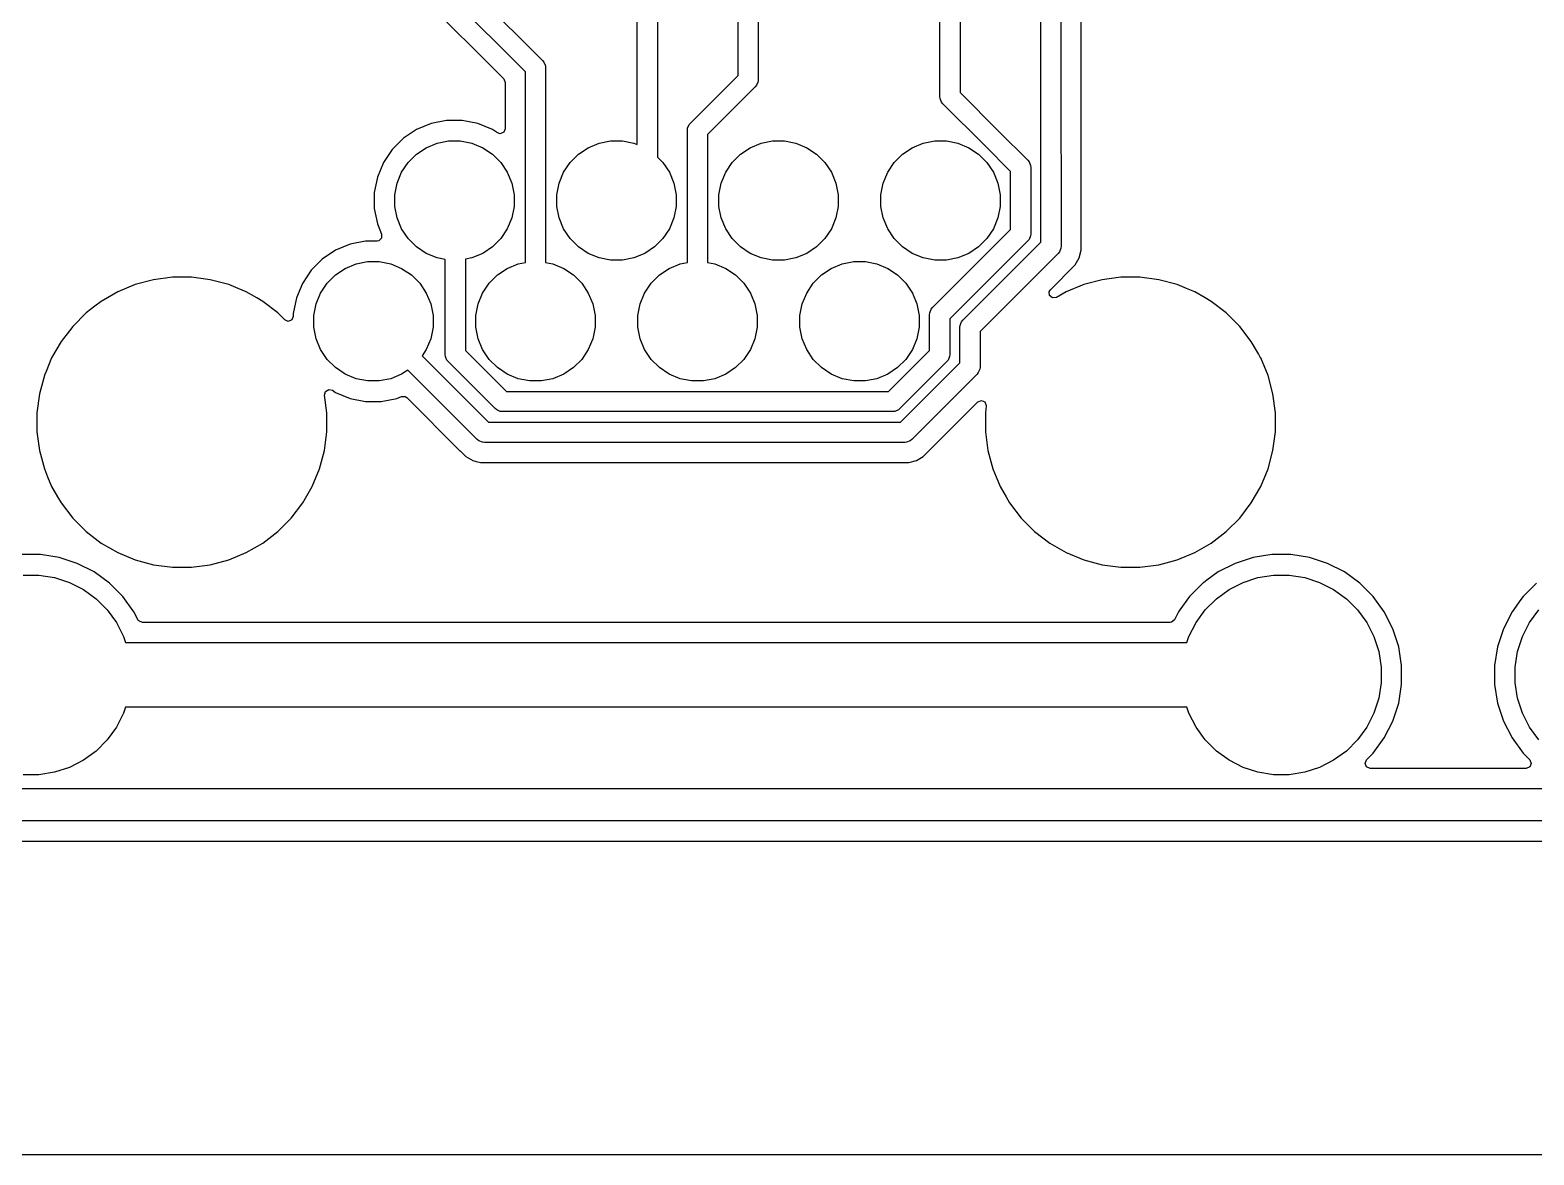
# Model space of a CAD drawing. Extents: x 97 to 200, y -158 to -52.
# Drawn here: x 130.98 to 149.91, y -157.88 to -143.72 of the extents above; entities that cross this region are included whole.
import ezdxf

# ---------------------------------------------------------------- set-up
doc = ezdxf.new("R2010")
doc.units = 0
doc.layers.add('BLACK', color=7, linetype='CONTINUOUS')

msp = doc.modelspace()

# ---------------------------------------------------------------- linework, layer by layer
at = {"layer": 'BLACK', "linetype": 'CONTINUOUS'}
for p, q in [((138.6241, -145.161977), (138.6241, -140.1786)), ((138.8781, -140.1786), (138.8781, -145.319714)), ((139.8941, -144.290994), (139.8941, -140.1786)), ((140.1481, -140.1786), (140.1481, -144.3436)), ((142.4341, -144.558363), (142.4341, -140.1786)), ((142.6881, -140.1786), (142.6881, -144.505758)), ((143.7041, -145.289544), (143.7041, -140.1786)), ((143.9581, -140.1786), (143.9581, -145.275812)), ((144.2126, -145.226993), (144.2126, -140.489079)), ((136.3381, -143.010994), (137.432903, -144.105798)), ((135.905821, -143.297844), (136.943294, -144.335317)), ((137.2161, -144.248205), (136.121297, -143.153403)), ((137.2161, -146.646284), (137.2161, -144.248205)), ((137.432903, -144.105798), (137.448697, -144.125042)), ((137.448697, -144.125042), (137.464779, -144.163867)), ((137.464779, -144.163867), (137.46766, -144.170824)), ((137.46766, -144.170824), (137.4701, -144.1956)), ((137.4701, -144.1956), (137.4701, -146.646284)), ((136.943294, -144.335317), (136.9616, -144.379511)), ((136.9616, -144.379511), (136.9616, -144.962788)), ((139.293297, -144.891797), (139.8941, -144.290994)), ((140.110902, -144.433403), (139.5101, -145.034205)), ((140.126696, -144.414158), (140.110902, -144.433403)), ((140.126697, -144.414157), (140.126696, -144.414158)), ((140.141452, -144.378535), (140.126697, -144.414157)), ((140.14566, -144.368377), (140.141452, -144.378535)), ((140.1481, -144.3436), (140.14566, -144.368376)), ((140.14566, -144.368376), (140.14566, -144.368377)), ((142.43654, -144.583139), (142.4341, -144.558363)), ((142.43654, -144.58314), (142.43654, -144.583139)), ((142.455503, -144.628921), (142.43654, -144.58314)), ((142.471297, -144.648165), (142.455503, -144.628921)), ((142.6881, -144.505758), (143.17852, -144.996179)), ((142.998915, -145.175784), (142.471297, -144.648165)), ((135.845156, -144.972437), (135.6799, -145.082858)), ((135.845158, -144.972436), (135.845156, -144.972437)), ((136.028787, -144.896374), (135.845158, -144.972436)), ((136.223722, -144.8576), (136.028787, -144.896374)), ((136.422478, -144.8576), (136.223722, -144.8576)), ((136.617412, -144.896374), (136.422478, -144.8576)), ((136.801041, -144.972436), (136.617412, -144.896374)), ((136.801044, -144.972437), (136.801041, -144.972436)), ((136.864377, -145.014755), (136.801044, -144.972437)), ((136.8991, -145.025288), (136.864377, -145.014755)), ((136.943294, -145.006982), (136.8991, -145.025288)), ((136.9616, -144.962788), (136.943294, -145.006982)), ((139.2561, -144.9816), (139.25854, -144.956824)), ((139.2561, -146.646284), (139.2561, -144.9816)), ((139.25854, -144.956824), (139.277503, -144.911043)), ((139.277503, -144.911043), (139.277504, -144.911042)), ((139.277504, -144.911042), (139.293297, -144.891797)), ((143.17852, -144.996179), (143.541402, -145.35906)), ((135.6799, -145.082858), (135.539358, -145.2234)), ((135.84445, -145.283364), (135.967431, -145.20119)), ((135.967431, -145.20119), (136.10408, -145.144589)), ((136.10408, -145.144589), (136.249146, -145.115733)), ((136.249146, -145.115733), (136.397054, -145.115733)), ((136.397054, -145.115733), (136.54212, -145.144589)), ((136.54212, -145.144589), (136.678769, -145.20119)), ((136.678769, -145.20119), (136.80175, -145.283364)), ((137.88445, -145.283364), (138.007431, -145.20119)), ((138.007431, -145.20119), (138.14408, -145.144589)), ((138.14408, -145.144589), (138.289146, -145.115733)), ((138.289146, -145.115733), (138.437054, -145.115733)), ((138.437054, -145.115733), (138.58212, -145.144589)), ((138.58212, -145.144589), (138.6241, -145.161977)), ((139.5101, -145.034205), (139.5101, -146.646284)), ((139.92445, -145.283364), (140.047431, -145.20119)), ((140.047431, -145.20119), (140.18408, -145.144589)), ((140.18408, -145.144589), (140.329146, -145.115733)), ((140.329146, -145.115733), (140.477054, -145.115733)), ((140.477054, -145.115733), (140.62212, -145.144589)), ((140.62212, -145.144589), (140.758769, -145.20119)), ((140.758769, -145.20119), (140.88175, -145.283364)), ((141.96445, -145.283364), (142.087431, -145.20119)), ((142.087431, -145.20119), (142.22408, -145.144589)), ((142.22408, -145.144589), (142.369146, -145.115733)), ((142.369146, -145.115733), (142.517054, -145.115733)), ((142.517054, -145.115733), (142.66212, -145.144589)), ((142.66212, -145.144589), (142.798769, -145.20119)), ((142.798769, -145.20119), (142.92175, -145.283364)), ((142.998916, -145.175785), (142.998915, -145.175784)), ((143.3246, -145.501468), (142.998916, -145.175785)), ((135.428936, -145.388658), (135.352874, -145.572287)), ((135.428937, -145.388656), (135.428936, -145.388658)), ((135.539358, -145.2234), (135.428937, -145.388656)), ((135.65769, -145.510931), (135.739864, -145.38795)), ((135.739864, -145.38795), (135.84445, -145.283364)), ((136.80175, -145.283364), (136.906336, -145.38795)), ((136.906336, -145.38795), (136.98851, -145.510931)), ((137.69769, -145.510931), (137.779864, -145.38795)), ((137.779864, -145.38795), (137.88445, -145.283364)), ((138.8781, -145.319714), (138.946336, -145.38795)), ((138.946336, -145.38795), (139.02851, -145.510931)), ((139.73769, -145.510931), (139.819864, -145.38795)), ((139.819864, -145.38795), (139.92445, -145.283364)), ((140.88175, -145.283364), (140.986336, -145.38795)), ((140.986336, -145.38795), (141.06851, -145.510931)), ((141.77769, -145.510931), (141.859864, -145.38795)), ((141.859864, -145.38795), (141.96445, -145.283364)), ((142.92175, -145.283364), (143.026336, -145.38795)), ((143.026336, -145.38795), (143.10851, -145.510931)), ((143.541402, -145.35906), (143.557196, -145.378305)), ((143.557196, -145.378305), (143.557197, -145.378306)), ((143.557197, -145.378306), (143.57616, -145.424087)), ((143.7056, -145.304775), (143.7041, -145.289544)), ((143.7056, -146.389551), (143.7056, -145.304775)), ((143.9581, -145.275812), (143.9596, -145.291044)), ((143.9596, -145.291044), (143.9596, -146.442157)), ((144.213879, -145.236717), (144.2126, -145.226993)), ((144.213566, -145.236759), (144.213879, -145.236717)), ((144.2141, -145.240815), (144.213566, -145.236759)), ((144.2141, -145.240819), (144.2141, -145.240815)), ((144.2141, -146.391932), (144.2141, -145.240819)), ((135.352874, -145.572287), (135.3141, -145.767221)), ((135.601089, -145.64758), (135.65769, -145.510931)), ((136.98851, -145.510931), (137.045111, -145.64758)), ((137.641089, -145.64758), (137.69769, -145.510931)), ((139.02851, -145.510931), (139.085111, -145.64758)), ((139.681089, -145.64758), (139.73769, -145.510931)), ((141.06851, -145.510931), (141.125111, -145.64758)), ((141.721089, -145.64758), (141.77769, -145.510931)), ((143.10851, -145.510931), (143.165111, -145.64758)), ((143.3246, -146.231732), (143.3246, -145.501468)), ((143.57616, -145.424087), (143.5786, -145.448863)), ((143.5786, -145.448863), (143.5786, -146.284338)), ((135.3141, -145.767221), (135.3141, -145.965978)), ((135.572233, -145.792646), (135.601089, -145.64758)), ((137.045111, -145.64758), (137.073967, -145.792646)), ((137.612233, -145.792646), (137.641089, -145.64758)), ((139.085111, -145.64758), (139.113967, -145.792646)), ((139.652233, -145.792646), (139.681089, -145.64758)), ((141.125111, -145.64758), (141.153967, -145.792646)), ((141.692233, -145.792646), (141.721089, -145.64758)), ((143.165111, -145.64758), (143.193967, -145.792646)), ((135.572233, -145.940554), (135.572233, -145.792646)), ((135.601089, -146.08562), (135.572233, -145.940554)), ((137.073967, -145.940554), (137.045111, -146.08562)), ((137.073967, -145.792646), (137.073967, -145.940554)), ((137.612233, -145.940554), (137.612233, -145.792646)), ((137.641089, -146.08562), (137.612233, -145.940554)), ((139.113967, -145.940554), (139.085111, -146.08562)), ((139.113967, -145.792646), (139.113967, -145.940554)), ((139.652233, -145.940554), (139.652233, -145.792646)), ((139.681089, -146.08562), (139.652233, -145.940554)), ((141.153967, -145.940554), (141.125111, -146.08562)), ((141.153967, -145.792646), (141.153967, -145.940554)), ((141.692233, -145.940554), (141.692233, -145.792646)), ((141.721089, -146.08562), (141.692233, -145.940554)), ((143.193967, -145.940554), (143.165111, -146.08562)), ((143.193967, -145.792646), (143.193967, -145.940554)), ((135.3141, -145.965978), (135.352874, -146.160912)), ((135.65769, -146.222269), (135.601089, -146.08562)), ((137.045111, -146.08562), (136.98851, -146.222269)), ((137.69769, -146.222269), (137.641089, -146.08562)), ((139.085111, -146.08562), (139.02851, -146.222269)), ((139.73769, -146.222269), (139.681089, -146.08562)), ((141.125111, -146.08562), (141.06851, -146.222269)), ((141.77769, -146.222269), (141.721089, -146.08562)), ((143.165111, -146.08562), (143.10851, -146.222269)), ((135.352874, -146.160912), (135.352874, -146.160913)), ((135.352874, -146.160913), (135.406834, -146.291182)), ((135.406834, -146.339018), (135.37301, -146.372842)), ((135.406834, -146.291182), (135.406834, -146.339018)), ((135.739864, -146.34525), (135.65769, -146.222269)), ((136.98851, -146.222269), (136.906336, -146.34525)), ((137.779864, -146.34525), (137.69769, -146.222269)), ((139.02851, -146.222269), (138.946336, -146.34525)), ((139.819864, -146.34525), (139.73769, -146.222269)), ((141.06851, -146.222269), (140.986336, -146.34525)), ((141.859864, -146.34525), (141.77769, -146.222269)), ((142.341797, -147.214535), (143.3246, -146.231732)), ((143.10851, -146.222269), (143.026336, -146.34525)), ((143.57616, -146.309115), (143.557197, -146.354896)), ((143.5786, -146.284338), (143.57616, -146.309114)), ((143.57616, -146.309114), (143.57616, -146.309115)), ((134.825156, -146.492437), (134.6599, -146.602858)), ((134.825158, -146.492436), (134.825156, -146.492437)), ((135.008787, -146.416374), (134.825158, -146.492436)), ((135.203722, -146.3776), (135.008787, -146.416374)), ((135.349092, -146.3776), (135.203722, -146.3776)), ((135.37301, -146.372842), (135.349092, -146.3776)), ((135.84445, -146.449836), (135.739864, -146.34525)), ((135.967431, -146.53201), (135.84445, -146.449836)), ((136.80175, -146.449836), (136.678769, -146.53201)), ((136.906336, -146.34525), (136.80175, -146.449836)), ((137.88445, -146.449836), (137.779864, -146.34525)), ((138.007431, -146.53201), (137.88445, -146.449836)), ((138.84175, -146.449836), (138.718769, -146.53201)), ((138.946336, -146.34525), (138.84175, -146.449836)), ((139.92445, -146.449836), (139.819864, -146.34525)), ((140.047431, -146.53201), (139.92445, -146.449836)), ((140.88175, -146.449836), (140.758769, -146.53201)), ((140.986336, -146.34525), (140.88175, -146.449836)), ((141.96445, -146.449836), (141.859864, -146.34525)), ((142.087431, -146.53201), (141.96445, -146.449836)), ((143.541403, -146.37414), (142.5586, -147.356943)), ((142.722797, -147.372354), (143.7056, -146.389551)), ((142.92175, -146.449836), (142.798769, -146.53201)), ((143.026336, -146.34525), (142.92175, -146.449836)), ((143.557197, -146.354896), (143.541403, -146.37414)), ((143.938197, -146.512715), (143.922403, -146.531959)), ((143.95716, -146.466934), (143.938197, -146.512715)), ((143.9596, -146.442157), (143.95716, -146.466933)), ((143.95716, -146.466933), (143.95716, -146.466934)), ((144.188102, -146.58941), (144.2141, -146.492382)), ((144.2141, -146.492382), (144.2141, -146.391932)), ((134.6599, -146.602858), (134.519358, -146.7434)), ((134.947431, -146.72119), (135.08408, -146.664589)), ((135.08408, -146.664589), (135.229146, -146.635733)), ((135.229146, -146.635733), (135.377054, -146.635733)), ((135.377054, -146.635733), (135.52212, -146.664589)), ((135.52212, -146.664589), (135.658769, -146.72119)), ((136.10408, -146.588611), (135.967431, -146.53201)), ((136.2076, -146.609202), (136.10408, -146.588611)), ((136.2076, -147.804338), (136.2076, -146.609202)), ((136.54212, -146.588611), (136.4616, -146.604627)), ((136.4616, -146.604627), (136.4616, -147.751732)), ((136.678769, -146.53201), (136.54212, -146.588611)), ((136.987431, -146.72119), (137.12408, -146.664589)), ((137.12408, -146.664589), (137.2161, -146.646284)), ((137.4701, -146.646284), (137.56212, -146.664589)), ((137.56212, -146.664589), (137.698769, -146.72119)), ((138.14408, -146.588611), (138.007431, -146.53201)), ((138.289146, -146.617467), (138.14408, -146.588611)), ((138.437054, -146.617467), (138.289146, -146.617467)), ((138.58212, -146.588611), (138.437054, -146.617467)), ((138.718769, -146.53201), (138.58212, -146.588611)), ((139.027431, -146.72119), (139.16408, -146.664589)), ((139.16408, -146.664589), (139.2561, -146.646284)), ((139.5101, -146.646284), (139.60212, -146.664589)), ((139.60212, -146.664589), (139.738769, -146.72119)), ((140.18408, -146.588611), (140.047431, -146.53201)), ((140.329146, -146.617467), (140.18408, -146.588611)), ((140.477054, -146.617467), (140.329146, -146.617467)), ((140.62212, -146.588611), (140.477054, -146.617467)), ((140.758769, -146.53201), (140.62212, -146.588611)), ((141.067431, -146.72119), (141.20408, -146.664589)), ((141.20408, -146.664589), (141.349146, -146.635733)), ((141.349146, -146.635733), (141.497054, -146.635733)), ((141.497054, -146.635733), (141.64212, -146.664589)), ((141.64212, -146.664589), (141.778769, -146.72119)), ((142.22408, -146.588611), (142.087431, -146.53201)), ((142.369146, -146.617467), (142.22408, -146.588611)), ((142.517054, -146.617467), (142.369146, -146.617467)), ((142.66212, -146.588611), (142.517054, -146.617467)), ((142.798769, -146.53201), (142.66212, -146.588611)), ((143.922403, -146.531959), (142.9396, -147.514762)), ((143.826037, -146.988243), (144.137871, -146.676409)), ((144.137871, -146.676409), (144.137876, -146.676404)), ((144.137876, -146.676404), (144.188102, -146.58941)), ((132.536193, -146.862335), (132.305069, -146.924264)), ((132.536195, -146.862335), (132.536193, -146.862335)), ((132.773445, -146.8311), (132.536195, -146.862335)), ((132.77345, -146.8311), (132.773445, -146.8311)), ((133.01275, -146.8311), (132.77345, -146.8311)), ((133.012754, -146.8311), (133.01275, -146.8311)), ((133.250005, -146.862335), (133.012754, -146.8311)), ((133.48113, -146.924264), (133.250005, -146.862335)), ((134.408936, -146.908658), (134.332874, -147.092287)), ((134.408937, -146.908656), (134.408936, -146.908658)), ((134.519358, -146.7434), (134.408937, -146.908656)), ((134.63769, -147.030931), (134.719864, -146.90795)), ((134.719864, -146.90795), (134.82445, -146.803364)), ((134.82445, -146.803364), (134.947431, -146.72119)), ((135.658769, -146.72119), (135.78175, -146.803364)), ((135.78175, -146.803364), (135.886336, -146.90795)), ((135.886336, -146.90795), (135.96851, -147.030931)), ((136.67769, -147.030931), (136.759864, -146.90795)), ((136.759864, -146.90795), (136.86445, -146.803364)), ((136.86445, -146.803364), (136.987431, -146.72119)), ((137.698769, -146.72119), (137.82175, -146.803364)), ((137.82175, -146.803364), (137.926336, -146.90795)), ((137.926336, -146.90795), (138.00851, -147.030931)), ((138.71769, -147.030931), (138.799864, -146.90795)), ((138.799864, -146.90795), (138.90445, -146.803364)), ((138.90445, -146.803364), (139.027431, -146.72119)), ((139.738769, -146.72119), (139.86175, -146.803364)), ((139.86175, -146.803364), (139.966336, -146.90795)), ((139.966336, -146.90795), (140.04851, -147.030931)), ((140.75769, -147.030931), (140.839864, -146.90795)), ((140.839864, -146.90795), (140.94445, -146.803364)), ((140.94445, -146.803364), (141.067431, -146.72119)), ((141.778769, -146.72119), (141.90175, -146.803364)), ((141.90175, -146.803364), (142.006336, -146.90795)), ((142.006336, -146.90795), (142.08851, -147.030931)), ((144.476193, -146.862335), (144.245069, -146.924264)), ((144.476195, -146.862335), (144.476193, -146.862335)), ((144.713445, -146.8311), (144.476195, -146.862335)), ((144.71345, -146.8311), (144.713445, -146.8311)), ((144.95275, -146.8311), (144.71345, -146.8311)), ((144.952754, -146.8311), (144.95275, -146.8311)), ((145.190005, -146.862335), (144.952754, -146.8311)), ((145.42113, -146.924264), (145.190005, -146.862335)), ((132.083963, -147.015849), (131.876736, -147.135491)), ((132.083975, -147.015843), (132.083963, -147.015849)), ((132.305051, -146.924271), (132.083975, -147.015843)), ((132.305053, -146.92427), (132.305051, -146.924271)), ((132.305054, -146.924269), (132.305053, -146.92427)), ((132.305069, -146.924264), (132.305054, -146.924269)), ((133.481141, -146.924268), (133.48113, -146.924264)), ((133.481147, -146.92427), (133.481141, -146.924268)), ((133.598825, -146.973014), (133.481147, -146.92427)), ((133.702224, -147.015843), (133.598825, -146.973014)), ((133.702236, -147.015849), (133.702224, -147.015843)), ((133.834629, -147.092286), (133.702236, -147.015849)), ((133.90947, -147.135495), (133.834629, -147.092286)), ((134.332874, -147.092287), (134.2941, -147.287221)), ((134.581089, -147.16758), (134.63769, -147.030931)), ((135.96851, -147.030931), (136.025111, -147.16758)), ((136.621089, -147.16758), (136.67769, -147.030931)), ((138.00851, -147.030931), (138.065111, -147.16758)), ((138.661089, -147.16758), (138.71769, -147.030931)), ((140.04851, -147.030931), (140.105111, -147.16758)), ((140.701089, -147.16758), (140.75769, -147.030931)), ((142.08851, -147.030931), (142.145111, -147.16758)), ((143.809861, -147.01626), (143.826037, -146.988243)), ((143.816104, -147.063687), (143.809861, -147.01626)), ((143.854054, -147.092807), (143.816104, -147.063687)), ((143.901481, -147.086564), (143.854054, -147.092807)), ((144.023963, -147.015849), (143.901481, -147.086564)), ((144.023975, -147.015843), (144.023963, -147.015849)), ((144.245051, -146.924271), (144.023975, -147.015843)), ((144.245053, -146.92427), (144.245051, -146.924271)), ((144.245054, -146.924269), (144.245053, -146.92427)), ((144.245069, -146.924264), (144.245054, -146.924269)), ((145.421141, -146.924268), (145.42113, -146.924264)), ((145.421147, -146.92427), (145.421141, -146.924268)), ((145.538825, -146.973014), (145.421147, -146.92427)), ((145.642224, -147.015843), (145.538825, -146.973014)), ((145.642236, -147.015849), (145.642224, -147.015843)), ((145.774629, -147.092286), (145.642236, -147.015849)), ((145.84947, -147.135495), (145.774629, -147.092286)), ((131.68688, -147.281172), (131.517672, -147.45038)), ((131.797679, -147.196153), (131.68688, -147.281172)), ((131.87673, -147.135495), (131.797679, -147.196153)), ((131.876733, -147.135493), (131.87673, -147.135495)), ((131.876736, -147.135491), (131.876733, -147.135493)), ((134.099318, -147.281171), (133.90947, -147.135495)), ((134.099319, -147.281172), (134.099318, -147.281171)), ((134.099322, -147.281175), (134.099319, -147.281172)), ((134.187406, -147.369258), (134.099322, -147.281175)), ((134.2941, -147.287221), (134.2941, -147.325064)), ((134.552233, -147.312646), (134.581089, -147.16758)), ((136.025111, -147.16758), (136.053967, -147.312646)), ((136.592233, -147.312646), (136.621089, -147.16758)), ((138.065111, -147.16758), (138.093967, -147.312646)), ((138.632233, -147.312646), (138.661089, -147.16758)), ((140.105111, -147.16758), (140.133967, -147.312646)), ((140.672233, -147.312646), (140.701089, -147.16758)), ((142.145111, -147.16758), (142.173967, -147.312646)), ((142.3046, -147.304338), (142.30704, -147.279562)), ((142.30704, -147.279562), (142.326003, -147.233781)), ((142.326003, -147.233781), (142.326004, -147.23378)), ((142.326004, -147.23378), (142.341797, -147.214535)), ((146.039318, -147.281171), (145.84947, -147.135495)), ((146.208529, -147.450382), (146.039318, -147.281171)), ((131.517672, -147.45038), (131.476068, -147.5046)), ((134.2316, -147.387564), (134.187406, -147.369258)), ((134.275794, -147.369258), (134.2316, -147.387564)), ((134.2941, -147.325064), (134.275794, -147.369258)), ((134.552233, -147.460554), (134.552233, -147.312646)), ((134.581089, -147.60562), (134.552233, -147.460554)), ((136.053967, -147.460554), (136.025111, -147.60562)), ((136.053967, -147.312646), (136.053967, -147.460554)), ((136.592233, -147.460554), (136.592233, -147.312646)), ((136.621089, -147.60562), (136.592233, -147.460554)), ((138.093967, -147.460554), (138.065111, -147.60562)), ((138.093967, -147.312646), (138.093967, -147.460554)), ((138.632233, -147.460554), (138.632233, -147.312646)), ((138.661089, -147.60562), (138.632233, -147.460554)), ((140.133967, -147.460554), (140.105111, -147.60562)), ((140.133967, -147.312646), (140.133967, -147.460554)), ((140.672233, -147.460554), (140.672233, -147.312646)), ((140.701089, -147.60562), (140.672233, -147.460554)), ((142.173967, -147.460554), (142.145111, -147.60562)), ((142.173967, -147.312646), (142.173967, -147.460554)), ((142.3046, -147.751732), (142.3046, -147.304338)), ((142.5586, -147.356943), (142.5586, -147.804338)), ((142.6856, -147.462157), (142.68804, -147.437381)), ((142.6856, -147.909551), (142.6856, -147.462157)), ((142.68804, -147.437381), (142.691934, -147.427981)), ((142.691934, -147.427981), (142.703065, -147.401107)), ((142.703065, -147.401107), (142.707003, -147.3916)), ((142.707003, -147.3916), (142.707004, -147.391599)), ((142.707004, -147.391599), (142.722797, -147.372354)), ((146.354205, -147.64023), (146.208529, -147.450382)), ((131.371991, -147.640236), (131.252349, -147.847463)), ((131.371993, -147.640233), (131.371991, -147.640236)), ((131.371995, -147.64023), (131.371993, -147.640233)), ((131.476068, -147.5046), (131.371995, -147.64023)), ((134.63769, -147.742269), (134.581089, -147.60562)), ((136.025111, -147.60562), (135.96851, -147.742269)), ((136.67769, -147.742269), (136.621089, -147.60562)), ((138.065111, -147.60562), (138.00851, -147.742269)), ((138.71769, -147.742269), (138.661089, -147.60562)), ((140.105111, -147.60562), (140.04851, -147.742269)), ((140.75769, -147.742269), (140.701089, -147.60562)), ((142.145111, -147.60562), (142.08851, -147.742269)), ((142.9396, -147.514762), (142.9396, -147.962157)), ((146.443691, -147.795225), (146.354205, -147.64023)), ((131.252343, -147.847475), (131.181966, -148.017382)), ((131.252349, -147.847463), (131.252343, -147.847475)), ((134.719864, -147.86525), (134.63769, -147.742269)), ((135.96851, -147.742269), (135.916384, -147.820279)), ((135.916384, -147.820279), (136.752705, -148.6566)), ((136.21004, -147.829114), (136.2076, -147.804338)), ((136.21004, -147.829115), (136.21004, -147.829114)), ((136.214502, -147.839886), (136.21004, -147.829115)), ((136.229003, -147.874895), (136.214502, -147.839886)), ((136.4616, -147.751732), (136.977967, -148.2681)), ((136.759864, -147.86525), (136.67769, -147.742269)), ((138.00851, -147.742269), (137.926336, -147.86525)), ((138.799864, -147.86525), (138.71769, -147.742269)), ((140.04851, -147.742269), (139.966336, -147.86525)), ((140.839864, -147.86525), (140.75769, -147.742269)), ((141.788232, -148.2681), (142.3046, -147.751732)), ((142.08851, -147.742269), (142.006336, -147.86525)), ((142.55616, -147.829114), (142.537197, -147.874895)), ((142.5586, -147.804338), (142.55616, -147.829114)), ((146.472394, -147.844942), (146.443691, -147.795225)), ((146.473854, -147.84747), (146.472394, -147.844942)), ((146.56543, -148.068553), (146.473854, -147.84747)), ((131.181966, -148.017382), (131.162881, -148.063458)), ((134.82445, -147.969836), (134.719864, -147.86525)), ((134.947431, -148.05201), (134.82445, -147.969836)), ((135.736779, -147.999884), (135.658769, -148.05201)), ((136.610297, -148.873402), (135.736779, -147.999884)), ((136.229004, -147.874896), (136.229003, -147.874895)), ((136.244797, -147.894141), (136.229004, -147.874896)), ((136.83556, -148.484903), (136.244797, -147.894141)), ((136.86445, -147.969836), (136.759864, -147.86525)), ((136.987431, -148.05201), (136.86445, -147.969836)), ((137.82175, -147.969836), (137.698769, -148.05201)), ((137.926336, -147.86525), (137.82175, -147.969836)), ((138.90445, -147.969836), (138.799864, -147.86525)), ((139.027431, -148.05201), (138.90445, -147.969836)), ((139.86175, -147.969836), (139.738769, -148.05201)), ((139.966336, -147.86525), (139.86175, -147.969836)), ((140.94445, -147.969836), (140.839864, -147.86525)), ((141.067431, -148.05201), (140.94445, -147.969836)), ((141.90175, -147.969836), (141.778769, -148.05201)), ((142.006336, -147.86525), (141.90175, -147.969836)), ((142.521402, -147.894141), (141.930639, -148.484903)), ((141.93855, -148.6566), (142.6856, -147.909551)), ((142.537196, -147.874896), (142.521402, -147.894141)), ((142.537197, -147.874895), (142.537196, -147.874896)), ((142.918197, -148.032715), (142.902403, -148.051959)), ((142.93716, -147.986934), (142.918197, -148.032715)), ((142.9396, -147.962157), (142.93716, -147.986933)), ((142.93716, -147.986933), (142.93716, -147.986934)), ((131.160764, -148.068569), (131.098835, -148.299693)), ((131.160771, -148.068551), (131.160764, -148.068569)), ((131.162881, -148.063458), (131.160771, -148.068551)), ((135.08408, -148.108611), (134.947431, -148.05201)), ((135.229146, -148.137467), (135.08408, -148.108611)), ((135.377054, -148.137467), (135.229146, -148.137467)), ((135.52212, -148.108611), (135.377054, -148.137467)), ((135.658769, -148.05201), (135.52212, -148.108611)), ((137.12408, -148.108611), (136.987431, -148.05201)), ((137.269146, -148.137467), (137.12408, -148.108611)), ((137.417054, -148.137467), (137.269146, -148.137467)), ((137.56212, -148.108611), (137.417054, -148.137467)), ((137.698769, -148.05201), (137.56212, -148.108611)), ((139.16408, -148.108611), (139.027431, -148.05201)), ((139.309146, -148.137467), (139.16408, -148.108611)), ((139.457054, -148.137467), (139.309146, -148.137467)), ((139.60212, -148.108611), (139.457054, -148.137467)), ((139.738769, -148.05201), (139.60212, -148.108611)), ((141.20408, -148.108611), (141.067431, -148.05201)), ((141.349146, -148.137467), (141.20408, -148.108611)), ((141.497054, -148.137467), (141.349146, -148.137467)), ((141.64212, -148.108611), (141.497054, -148.137467)), ((141.778769, -148.05201), (141.64212, -148.108611)), ((142.902403, -148.051959), (142.080959, -148.873403)), ((146.565432, -148.068563), (146.56543, -148.068553)), ((146.565435, -148.068569), (146.565432, -148.068563)), ((146.627364, -148.299693), (146.565435, -148.068569)), ((131.098835, -148.299695), (131.0676, -148.536945)), ((131.098835, -148.299693), (131.098835, -148.299695)), ((134.689346, -148.314745), (134.701726, -148.26854)), ((134.7186, -148.53695), (134.689346, -148.314745)), ((134.701726, -148.26854), (134.743153, -148.244623)), ((134.743153, -148.244623), (134.786034, -148.254621)), ((134.786034, -148.254621), (134.825159, -148.280764)), ((134.825159, -148.280764), (135.008786, -148.356825)), ((135.008786, -148.356825), (135.203722, -148.3956)), ((135.203722, -148.3956), (135.402478, -148.3956)), ((135.402478, -148.3956), (135.597414, -148.356825)), ((135.597414, -148.356825), (135.655274, -148.332857)), ((135.655274, -148.332857), (135.703107, -148.332857)), ((135.703107, -148.332857), (135.723384, -148.346406)), ((135.723384, -148.346406), (136.392636, -149.015658)), ((136.977967, -148.2681), (141.788232, -148.2681)), ((142.225403, -149.088876), (142.912321, -148.401957)), ((142.912321, -148.401957), (142.956514, -148.383652)), ((142.956514, -148.383652), (143.000708, -148.401958)), ((143.000708, -148.401958), (143.019014, -148.446152)), ((146.627365, -148.299698), (146.627364, -148.299693)), ((146.658599, -148.536945), (146.627365, -148.299698)), ((131.0676, -148.536945), (131.0676, -148.776254)), ((134.7186, -148.77625), (134.7186, -148.53695)), ((136.854804, -148.500697), (136.83556, -148.484903)), ((136.900585, -148.51966), (136.854804, -148.500697)), ((136.900586, -148.51966), (136.900585, -148.51966)), ((136.925362, -148.5221), (136.900586, -148.51966)), ((141.8041, -148.5221), (136.925362, -148.5221)), ((141.840837, -148.5221), (141.8041, -148.5221)), ((141.865613, -148.51966), (141.840837, -148.5221)), ((141.865614, -148.51966), (141.865613, -148.51966)), ((141.911395, -148.500697), (141.865614, -148.51966)), ((141.930639, -148.484903), (141.911395, -148.500697)), ((143.018479, -148.454309), (143.0076, -148.536943)), ((143.0076, -148.536943), (143.0076, -148.776254)), ((143.019014, -148.446152), (143.018479, -148.454309)), ((146.6586, -148.53695), (146.658599, -148.536945)), ((146.6586, -148.77625), (146.6586, -148.53695)), ((131.0676, -148.776254), (131.098835, -149.013504)), ((134.687365, -149.013502), (134.7186, -148.77625)), ((136.752705, -148.6566), (141.93855, -148.6566)), ((143.0076, -148.776254), (143.038835, -149.013504)), ((146.627365, -149.013502), (146.6586, -148.77625)), ((136.629542, -148.889196), (136.610297, -148.873402)), ((136.629543, -148.889197), (136.629542, -148.889196)), ((136.675324, -148.90816), (136.629543, -148.889197)), ((136.7001, -148.9106), (136.675324, -148.90816)), ((141.991156, -148.9106), (136.7001, -148.9106)), ((142.015932, -148.90816), (141.991156, -148.9106)), ((142.015933, -148.90816), (142.015932, -148.90816)), ((142.061714, -148.889197), (142.015933, -148.90816)), ((142.080959, -148.873403), (142.061714, -148.889197)), ((131.098835, -149.013504), (131.098835, -149.013506)), ((131.098835, -149.013506), (131.160764, -149.24463)), ((134.625645, -149.243847), (134.687364, -149.013506)), ((134.687364, -149.013504), (134.687365, -149.013502)), ((134.687364, -149.013506), (134.687364, -149.013504)), ((136.392636, -149.015658), (136.392641, -149.015664)), ((136.392641, -149.015664), (136.394824, -149.017847)), ((136.394824, -149.017847), (136.465853, -149.088876)), ((136.465853, -149.088876), (136.552846, -149.139101)), ((136.552846, -149.139101), (136.595257, -149.150465)), ((136.595257, -149.150465), (136.64987, -149.165099)), ((136.64987, -149.165099), (136.649873, -149.165099)), ((136.649873, -149.165099), (136.649875, -149.1651)), ((136.649875, -149.1651), (136.649876, -149.1651)), ((136.649876, -149.1651), (142.04138, -149.1651)), ((142.04138, -149.1651), (142.041381, -149.1651)), ((142.041381, -149.1651), (142.138409, -149.139102)), ((142.138409, -149.139102), (142.225403, -149.088876)), ((143.038835, -149.013504), (143.038835, -149.013506)), ((143.038835, -149.013506), (143.100764, -149.24463)), ((146.565645, -149.243847), (146.627364, -149.013506)), ((146.627364, -149.013504), (146.627365, -149.013502)), ((146.627364, -149.013506), (146.627364, -149.013504)), ((131.160764, -149.24463), (131.160768, -149.244641)), ((131.160768, -149.244641), (131.16077, -149.244647)), ((131.16077, -149.244647), (131.202296, -149.344899)), ((131.202296, -149.344899), (131.252343, -149.465724)), ((134.533854, -149.46573), (134.62543, -149.244647)), ((134.62543, -149.244647), (134.625645, -149.243847)), ((143.100764, -149.24463), (143.100768, -149.244641)), ((143.100768, -149.244641), (143.10077, -149.244647)), ((143.10077, -149.244647), (143.142296, -149.344899)), ((143.142296, -149.344899), (143.192343, -149.465724)), ((146.473854, -149.46573), (146.56543, -149.244647)), ((146.56543, -149.244647), (146.565645, -149.243847)), ((131.252343, -149.465724), (131.252349, -149.465736)), ((131.252349, -149.465736), (131.327945, -149.596673)), ((134.414205, -149.67297), (134.533854, -149.46573)), ((143.192343, -149.465724), (143.192349, -149.465736)), ((143.192349, -149.465736), (143.267945, -149.596673)), ((146.354205, -149.67297), (146.473854, -149.46573)), ((131.327945, -149.596673), (131.371995, -149.67297)), ((131.371995, -149.67297), (131.517671, -149.862818)), ((134.268529, -149.862818), (134.414205, -149.67297)), ((143.267945, -149.596673), (143.311995, -149.67297)), ((143.311995, -149.67297), (143.457671, -149.862818)), ((146.208529, -149.862818), (146.354205, -149.67297)), ((131.517671, -149.862818), (131.686882, -150.032029)), ((134.099318, -150.032029), (134.268529, -149.862818)), ((143.457671, -149.862818), (143.626882, -150.032029)), ((146.039318, -150.032029), (146.208529, -149.862818)), ((131.686882, -150.032029), (131.87673, -150.177705)), ((133.90947, -150.177705), (134.099318, -150.032029)), ((143.626882, -150.032029), (143.81673, -150.177705)), ((145.84947, -150.177705), (146.039318, -150.032029)), ((131.87673, -150.177705), (132.08397, -150.297354)), ((132.08397, -150.297354), (132.305053, -150.38893)), ((133.481147, -150.38893), (133.70223, -150.297354)), ((133.70223, -150.297354), (133.90947, -150.177705)), ((143.81673, -150.177705), (144.02397, -150.297354)), ((144.02397, -150.297354), (144.245053, -150.38893)), ((145.421147, -150.38893), (145.64223, -150.297354)), ((145.64223, -150.297354), (145.84947, -150.177705)), ((131.112294, -150.3221), (130.873906, -150.3221)), ((131.112295, -150.3221), (131.112294, -150.3221)), ((131.112307, -150.322101), (131.112295, -150.3221)), ((131.347744, -150.359391), (131.112307, -150.322101)), ((131.574464, -150.433057), (131.347744, -150.359391)), ((131.574467, -150.433058), (131.574464, -150.433057)), ((131.786871, -150.541284), (131.574467, -150.433058)), ((132.305053, -150.38893), (132.305063, -150.388932)), ((132.305063, -150.388932), (132.305069, -150.388935)), ((132.305069, -150.388935), (132.536194, -150.450864)), ((132.536194, -150.450864), (132.536198, -150.450865)), ((132.536198, -150.450865), (132.77345, -150.4821)), ((132.77345, -150.4821), (132.773456, -150.4821)), ((132.773456, -150.4821), (133.012744, -150.4821)), ((133.012744, -150.4821), (133.01275, -150.4821)), ((133.01275, -150.4821), (133.250002, -150.450865)), ((133.250002, -150.450865), (133.250006, -150.450864)), ((133.250006, -150.450864), (133.48113, -150.388935)), ((133.48113, -150.388935), (133.481133, -150.388933)), ((133.481133, -150.388933), (133.481147, -150.38893)), ((144.245053, -150.38893), (144.245063, -150.388932)), ((144.245063, -150.388932), (144.245069, -150.388935)), ((144.245069, -150.388935), (144.476194, -150.450864)), ((144.476194, -150.450864), (144.476198, -150.450865)), ((144.476198, -150.450865), (144.71345, -150.4821)), ((144.71345, -150.4821), (144.713456, -150.4821)), ((144.713456, -150.4821), (144.952744, -150.4821)), ((144.952744, -150.4821), (144.95275, -150.4821)), ((144.95275, -150.4821), (145.190002, -150.450865)), ((145.190002, -150.450865), (145.190006, -150.450864)), ((145.190006, -150.450864), (145.42113, -150.388935)), ((145.42113, -150.388935), (145.421133, -150.388933)), ((145.421133, -150.388933), (145.421147, -150.38893)), ((146.151732, -150.433058), (145.939328, -150.541284)), ((146.151735, -150.433057), (146.151732, -150.433058)), ((146.378455, -150.359391), (146.151735, -150.433057)), ((146.378456, -150.359391), (146.378455, -150.359391)), ((146.613892, -150.322101), (146.378456, -150.359391)), ((146.613904, -150.3221), (146.613892, -150.322101)), ((146.613906, -150.3221), (146.613904, -150.3221)), ((146.852294, -150.3221), (146.613906, -150.3221)), ((146.852295, -150.3221), (146.852294, -150.3221)), ((146.852307, -150.322101), (146.852295, -150.3221)), ((147.087744, -150.359391), (146.852307, -150.322101)), ((147.314464, -150.433057), (147.087744, -150.359391)), ((147.314467, -150.433058), (147.314464, -150.433057)), ((147.526871, -150.541284), (147.314467, -150.433058)), ((130.894242, -150.580484), (131.091958, -150.580484)), ((131.091958, -150.580484), (131.287241, -150.611414)), ((131.287241, -150.611414), (131.475281, -150.672512)), ((131.475281, -150.672512), (131.651448, -150.762273)), ((131.97973, -150.681404), (131.786871, -150.541284)), ((131.979733, -150.681407), (131.97973, -150.681404)), ((131.979737, -150.68141), (131.979733, -150.681407)), ((132.148289, -150.849962), (131.979737, -150.68141)), ((145.746462, -150.68141), (145.57791, -150.849962)), ((145.754027, -150.675914), (145.746462, -150.68141)), ((145.796712, -150.644901), (145.754027, -150.675914)), ((145.939328, -150.541284), (145.796712, -150.644901)), ((146.074752, -150.762273), (146.250919, -150.672512)), ((146.250919, -150.672512), (146.438959, -150.611414)), ((146.438959, -150.611414), (146.634242, -150.580484)), ((146.634242, -150.580484), (146.831958, -150.580484)), ((146.831958, -150.580484), (147.027241, -150.611414)), ((147.027241, -150.611414), (147.215281, -150.672512)), ((147.215281, -150.672512), (147.391448, -150.762273)), ((147.71973, -150.681404), (147.526871, -150.541284)), ((147.719733, -150.681407), (147.71973, -150.681404)), ((147.719737, -150.68141), (147.719733, -150.681407)), ((147.888289, -150.849962), (147.719737, -150.68141)), ((149.945462, -150.68141), (149.77691, -150.849962)), ((131.651448, -150.762273), (131.811405, -150.878488)), ((131.811405, -150.878488), (131.951212, -151.018295)), ((132.148291, -150.849965), (132.148289, -150.849962)), ((132.148296, -150.84997), (132.148291, -150.849965)), ((132.288416, -151.042829), (132.148296, -150.84997)), ((145.577904, -150.84997), (145.45534, -151.018666)), ((145.57791, -150.849962), (145.577904, -150.849969)), ((145.577904, -150.849969), (145.577904, -150.84997)), ((145.774988, -151.018295), (145.914795, -150.878488)), ((145.914795, -150.878488), (146.074752, -150.762273)), ((147.391448, -150.762273), (147.551405, -150.878488)), ((147.551405, -150.878488), (147.691212, -151.018295)), ((147.888291, -150.849965), (147.888289, -150.849962)), ((147.888296, -150.84997), (147.888291, -150.849965)), ((148.028416, -151.042829), (147.888296, -150.84997)), ((149.776904, -150.84997), (149.748144, -150.889553)), ((149.77691, -150.849962), (149.776904, -150.849969)), ((149.776904, -150.849969), (149.776904, -150.84997)), ((131.951212, -151.018295), (132.067427, -151.178252)), ((132.337504, -151.13917), (132.288416, -151.042829)), ((145.437783, -151.042831), (145.387471, -151.141574)), ((145.45534, -151.018666), (145.437783, -151.042831)), ((145.658773, -151.178252), (145.774988, -151.018295)), ((147.691212, -151.018295), (147.807427, -151.178252)), ((148.136642, -151.255234), (148.028416, -151.042829)), ((149.636784, -151.042828), (149.528558, -151.255232)), ((149.748144, -150.889553), (149.636784, -151.042828)), ((149.857773, -151.178252), (149.973988, -151.018295)), ((132.067427, -151.178252), (132.157188, -151.354419)), ((132.338729, -151.141574), (132.337504, -151.13917)), ((132.350223, -151.157394), (132.338729, -151.141574)), ((132.394417, -151.1757), (132.350223, -151.157394)), ((145.331783, -151.1757), (132.394417, -151.1757)), ((145.351097, -151.172641), (145.331783, -151.1757)), ((145.387471, -151.141574), (145.351097, -151.172641)), ((145.569012, -151.354419), (145.658773, -151.178252)), ((147.807427, -151.178252), (147.897188, -151.354419)), ((148.210308, -151.481954), (148.136642, -151.255234)), ((149.528557, -151.255235), (149.454891, -151.481955)), ((149.528558, -151.255232), (149.528557, -151.255235)), ((149.768012, -151.354419), (149.857773, -151.178252)), ((132.157188, -151.354419), (132.181811, -151.4302)), ((132.181811, -151.4302), (145.544389, -151.4302)), ((145.544389, -151.4302), (145.569012, -151.354419)), ((147.897188, -151.354419), (147.958286, -151.542459)), ((149.706914, -151.542459), (149.768012, -151.354419)), ((147.958286, -151.542459), (147.989216, -151.737742)), ((148.2476, -151.717406), (148.210308, -151.481954)), ((149.454891, -151.481956), (149.417601, -151.717392)), ((149.454891, -151.481955), (149.454891, -151.481956)), ((149.675984, -151.737742), (149.706914, -151.542459)), ((147.989216, -151.737742), (147.989216, -151.935458)), ((148.2476, -151.955794), (148.2476, -151.717406)), ((149.417601, -151.717392), (149.4176, -151.717408)), ((149.4176, -151.717408), (149.4176, -151.955791)), ((149.675984, -151.935458), (149.675984, -151.737742)), ((147.989216, -151.935458), (147.958286, -152.130741)), ((148.210308, -152.191246), (148.2476, -151.955794)), ((149.4176, -151.955791), (149.417601, -151.955807)), ((149.417601, -151.955807), (149.454891, -152.191243)), ((149.706914, -152.130741), (149.675984, -151.935458)), ((147.958286, -152.130741), (147.897188, -152.318781)), ((148.136642, -152.417966), (148.210308, -152.191246)), ((149.454891, -152.191243), (149.454891, -152.191244)), ((149.454891, -152.191244), (149.528557, -152.417964)), ((149.768012, -152.318781), (149.706914, -152.130741)), ((132.157188, -152.318781), (132.067427, -152.494948)), ((132.181811, -152.243), (132.157188, -152.318781)), ((145.544389, -152.243), (132.181811, -152.243)), ((145.569012, -152.318781), (145.544389, -152.243)), ((145.658773, -152.494948), (145.569012, -152.318781)), ((147.897188, -152.318781), (147.807427, -152.494948)), ((149.857773, -152.494948), (149.768012, -152.318781)), ((132.067427, -152.494948), (131.951212, -152.654905)), ((145.774988, -152.654905), (145.658773, -152.494948)), ((147.807427, -152.494948), (147.691212, -152.654905)), ((148.028416, -152.630371), (148.136642, -152.417966)), ((149.528557, -152.417964), (149.528558, -152.417967)), ((149.528558, -152.417967), (149.57841, -152.515806)), ((149.57841, -152.515806), (149.636784, -152.630371)), ((149.973988, -152.654905), (149.857773, -152.494948)), ((131.951212, -152.654905), (131.811405, -152.794712)), ((145.914795, -152.794712), (145.774988, -152.654905)), ((147.691212, -152.654905), (147.551405, -152.794712)), ((147.888296, -152.82323), (148.028416, -152.630371)), ((149.636784, -152.630371), (149.776904, -152.82323)), ((131.651448, -152.910927), (131.475281, -153.000688)), ((131.811405, -152.794712), (131.651448, -152.910927)), ((146.074752, -152.910927), (145.914795, -152.794712)), ((146.250919, -153.000688), (146.074752, -152.910927)), ((147.391448, -152.910927), (147.215281, -153.000688)), ((147.551405, -152.794712), (147.391448, -152.910927)), ((147.787015, -152.9504), (147.805321, -152.906206)), ((147.805321, -152.994594), (147.787015, -152.9504)), ((147.805321, -152.906206), (147.888289, -152.823237)), ((147.888289, -152.823237), (147.888296, -152.82323)), ((149.776904, -152.82323), (149.776907, -152.823233)), ((149.776907, -152.823233), (149.77691, -152.823237)), ((149.77691, -152.823237), (149.859879, -152.906206)), ((149.859879, -152.906206), (149.878185, -152.9504)), ((149.878185, -152.9504), (149.859879, -152.994594)), ((131.091958, -153.092716), (130.894242, -153.092716)), ((131.287241, -153.061786), (131.091958, -153.092716)), ((131.475281, -153.000688), (131.287241, -153.061786)), ((146.438959, -153.061786), (146.250919, -153.000688)), ((146.634242, -153.092716), (146.438959, -153.061786)), ((146.831958, -153.092716), (146.634242, -153.092716)), ((147.027241, -153.061786), (146.831958, -153.092716)), ((147.215281, -153.000688), (147.027241, -153.061786)), ((147.849515, -153.0129), (147.805321, -152.994594)), ((149.815685, -153.0129), (147.849515, -153.0129)), ((149.859879, -152.994594), (149.815685, -153.0129)), ((127.7261, -153.2674), (170.1061, -153.2674)), ((170.1061, -153.6738), (127.7261, -153.6738)), ((128.024827, -153.9283), (169.807373, -153.9283)), ((198.847407, -157.8781), (119.685793, -157.8781))]:
    msp.add_line(p, q, dxfattribs=at)

doc.saveas('drawing.dxf')
